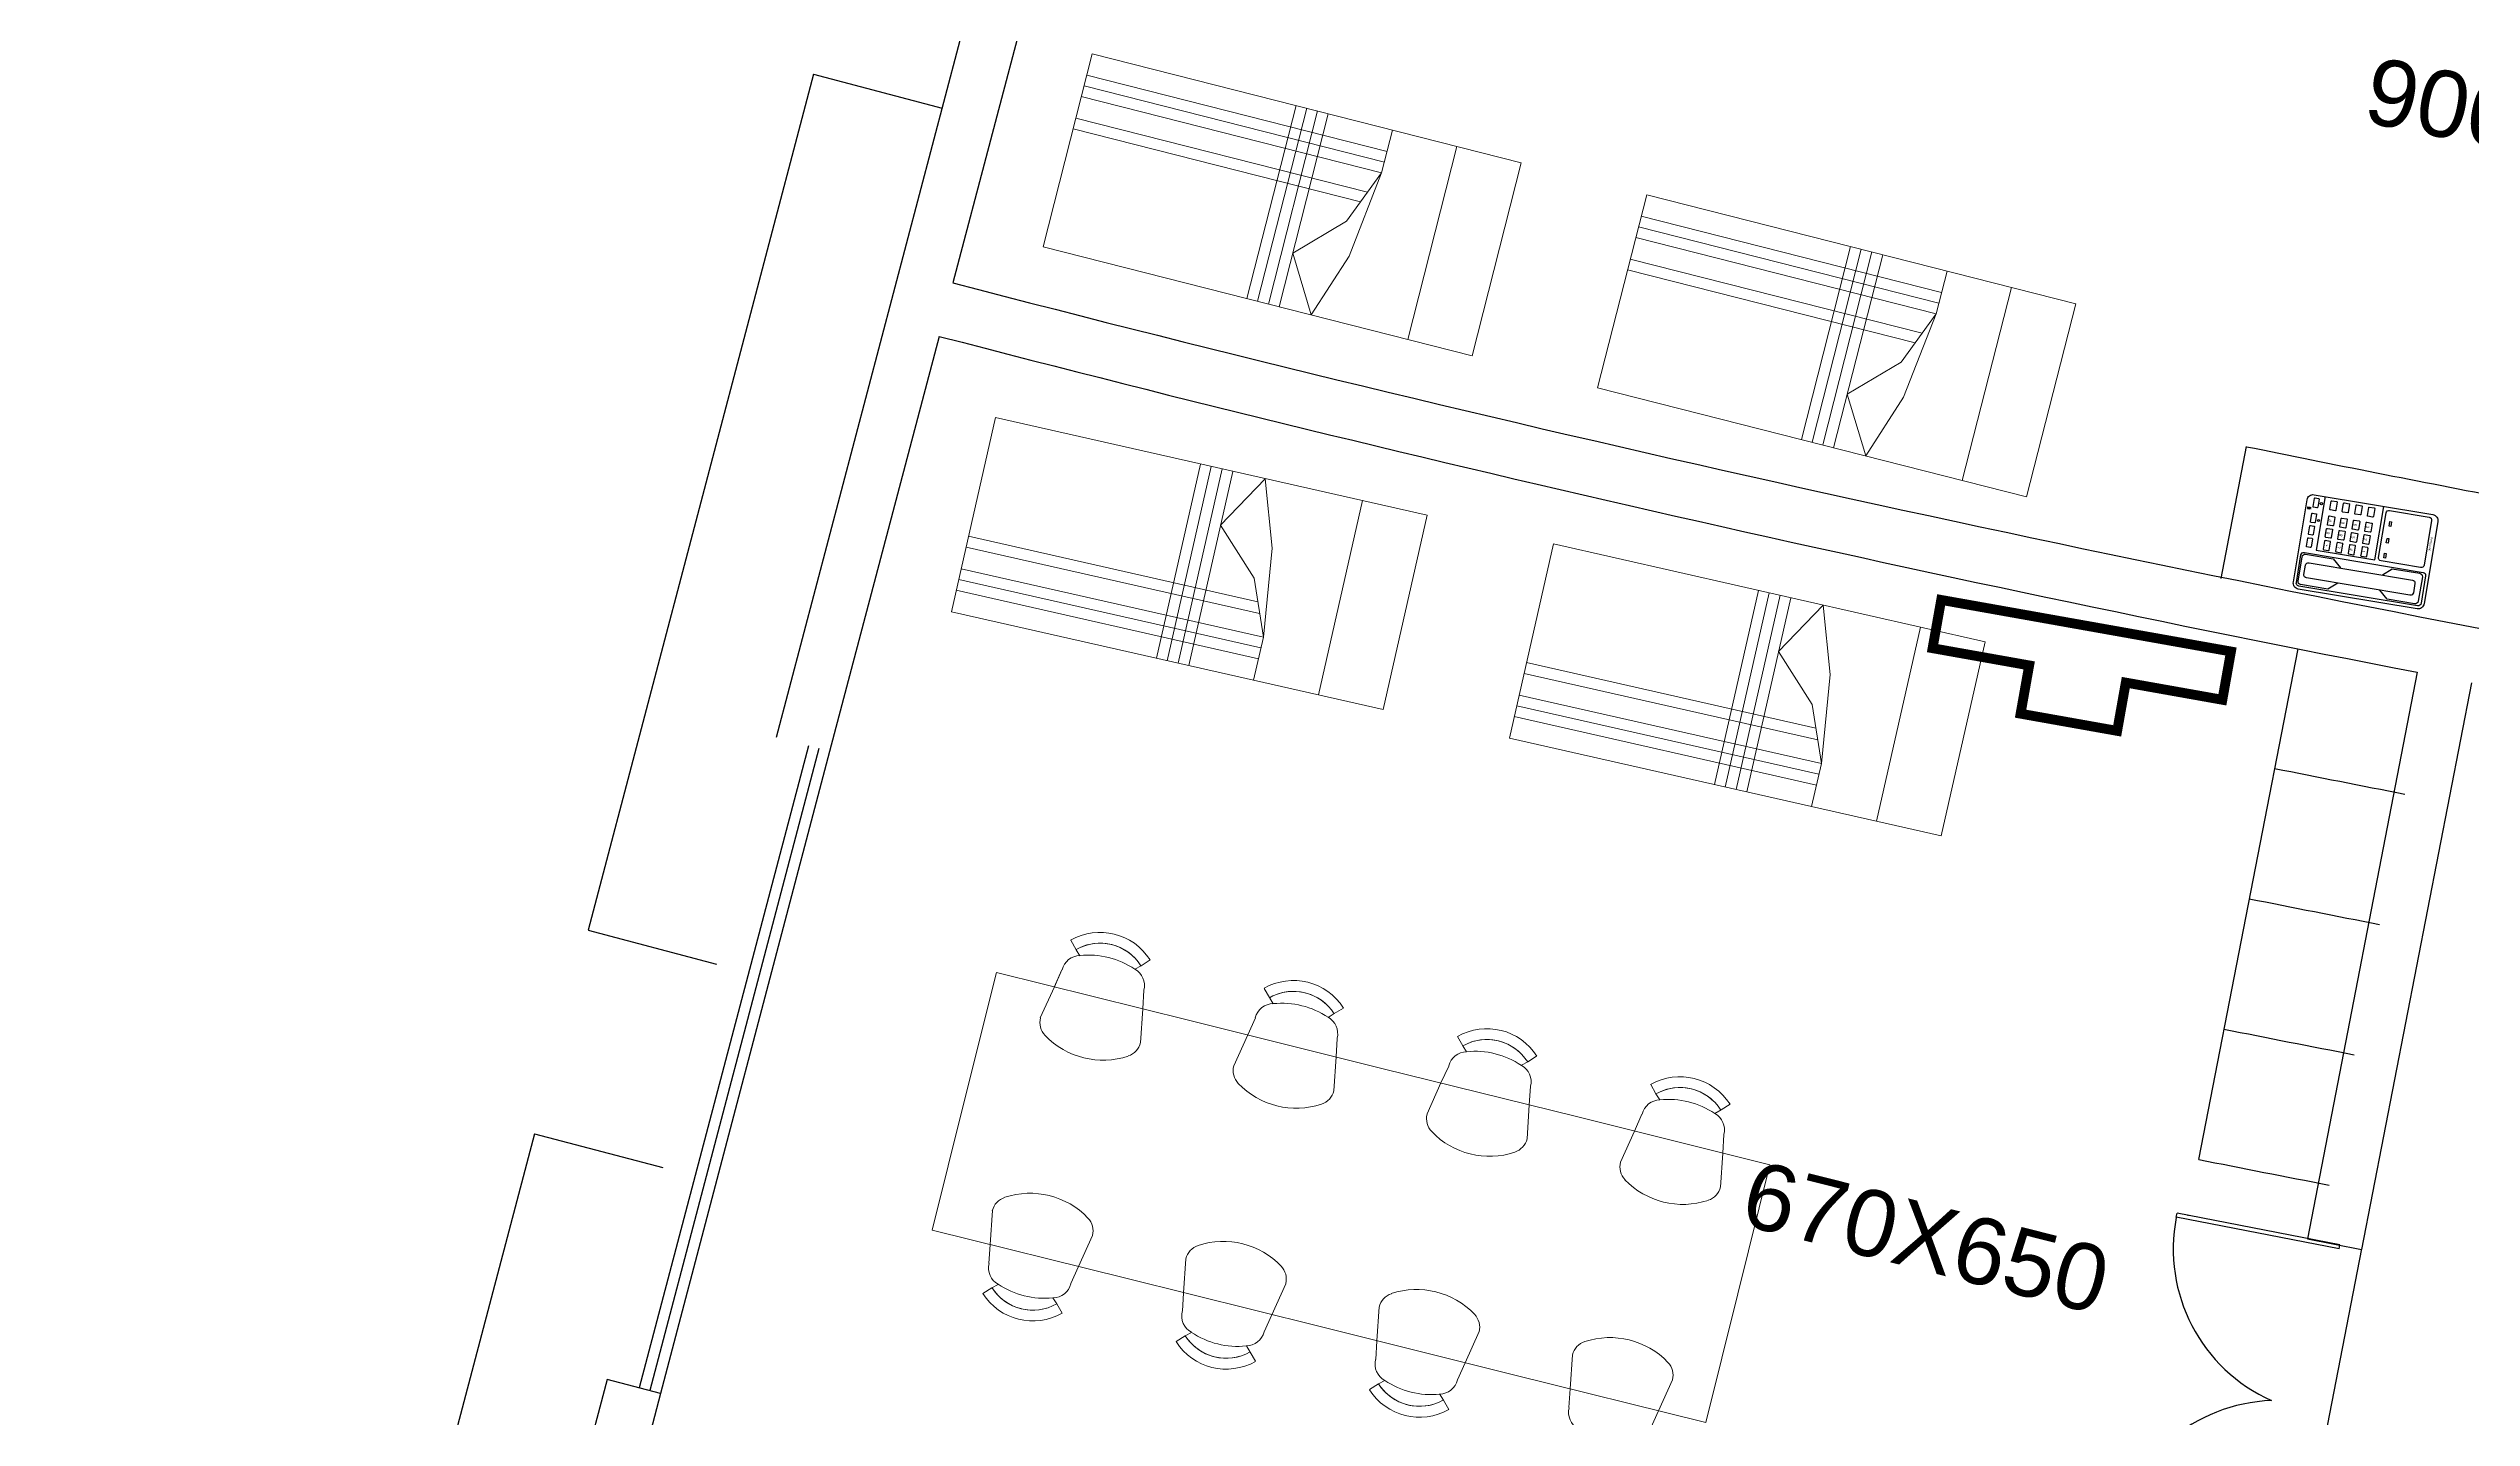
# Model space of a CAD drawing. Header units: inches. Extents: x -221585 to 401252, y -284294 to 332380.
# Drawn here: x 161660 to 162755, y 54197 to 54815 of the extents above; entities that cross this region are included whole.
import ezdxf
from ezdxf.enums import TextEntityAlignment as Align

# ---------------------------------------------------------------- set-up
doc = ezdxf.new("R2010")
doc.units = ezdxf.units.IN
doc.header["$MEASUREMENT"] = 0
for name, color, linetype in [('A-TEXT', 3, 'Continuous'), ('ELV points', 7, 'Continuous'), ('Power', 7, 'Continuous')]:
    doc.layers.add(name, color=color, linetype=linetype)
doc.layers.add('FURN', color=56, linetype='Continuous', lineweight=0)
doc.styles.get("Standard").update_dxf_attribs({"font": 'arial.ttf'})

# ---------------------------------------------------------------- blocks, each defined once
blk = doc.blocks.new('d2')
at = {"color": 1, "ltscale": 8}
for p, q in [((-332.772, -186.458, 9945.752), (-332.753, -186.454, 9945.752)), ((-332.628, -187.194, 9945.752), (-332.772, -186.458, 9945.752)), ((-332.609, -187.19, 9945.752), (-332.753, -186.454, 9945.752)), ((-332.753, -186.454, 9945.752), (-332.753, -186.454, 9945.732)), ((-332.753, -186.454, 9945.732), (-332.753, -186.454, 9945.732)), ((-334.226, -186.743, 9945.752), (-334.206, -186.739, 9945.752)), ((-334.082, -187.479, 9945.752), (-334.226, -186.743, 9945.752)), ((-334.062, -187.475, 9945.752), (-334.206, -186.739, 9945.752)), ((-334.063, -187.577, 9945.752), (-332.589, -187.288, 9945.752)), ((-332.628, -187.194, 9945.752), (-332.609, -187.19, 9945.752)), ((-334.082, -187.479, 9945.752), (-334.062, -187.475, 9945.752))]:
    blk.add_line(p, q, dxfattribs=at)
for centre, start, end in [((-332.628, -187.194, 9945.752), 101.092, 178.0402), ((-334.062, -187.475, 9945.752), 24.1438, 101.092)]:
    blk.add_arc(centre, 0.75, start, end, dxfattribs=at)
blk = doc.blocks.new('A$C25933C84')
at = {"color": 8, "linetype": 'Continuous'}
for p, q in [((0, 0.9), (2, 0.9)), ((0, 0), (0, 0.9)), ((0.3, 0.9), (0.3, 0)), ((0.6, 0.7), (0.6, 0.9)), ((2, 0.9), (2, 0)), ((0.65, 0.3), (0.6, 0.7)), ((0.7, 0.45), (0.6, 0.7)), ((0.9, 0.25), (0.7, 0.45)), ((0.75, 0), (0.65, 0.3)), ((0.75, 0), (0.9, 0.25)), ((2, 0), (0, 0))]:
    blk.add_line(p, q, dxfattribs=at)
at = {"color": 8}
for p, q in [((0.9, 0), (0.9, 0.9)), ((0.95, 0), (0.95, 0.9)), ((1, 0), (1, 0.9)), ((1.05, 0), (1.05, 0.9)), ((0.6, 0.8), (2, 0.8)), ((0.6, 0.75), (2, 0.75)), ((0.6, 0.7), (2, 0.7)), ((0.64, 0.6), (2, 0.6)), ((0.66, 0.55), (2, 0.55))]:
    blk.add_line(p, q, dxfattribs=at)
blk = doc.blocks.new('FREGTET')
at = {"layer": 'FURN', "color": 8}
for p, q in [((-154.66, 109.191, -2766.571), (-154.635, 109.149, -2766.571)), ((-154.66, 109.191, -2766.571), (-154.635, 109.149, -2766.571)), ((-154.617, 109.122, -2766.571), (-154.635, 109.149, -2766.571)), ((-154.617, 109.122, -2766.571), (-154.635, 109.149, -2766.571)), ((-154.994, 109.041, -2766.571), (-155.133, 108.458, -2766.571)), ((-154.118, 108.833, -2766.571), (-154.994, 109.041, -2766.571)), ((-154.698, 109.057, -2766.571), (-154.732, 108.979, -2766.571)), ((-154.698, 109.057, -2766.571), (-154.732, 108.979, -2766.571)), ((-154.369, 109.063, -2766.571), (-154.341, 109.079, -2766.571)), ((-154.369, 109.063, -2766.571), (-154.341, 109.079, -2766.571)), ((-154.3, 109.105, -2766.571), (-154.341, 109.079, -2766.571)), ((-154.3, 109.105, -2766.571), (-154.341, 109.079, -2766.571)), ((-154.732, 108.979, -2766.571), (-154.793, 108.838, -2766.571)), ((-154.331, 108.884, -2766.571), (-154.327, 108.968, -2766.571)), ((-154.331, 108.884, -2766.571), (-154.327, 108.968, -2766.571)), ((-153.784, 108.982, -2766.571), (-153.76, 108.941, -2766.571)), ((-153.784, 108.982, -2766.571), (-153.76, 108.941, -2766.571)), ((-153.742, 108.914, -2766.571), (-153.76, 108.941, -2766.571)), ((-153.742, 108.914, -2766.571), (-153.76, 108.941, -2766.571)), ((-154.34, 108.731, -2766.571), (-154.331, 108.884, -2766.571)), ((-153.243, 108.625, -2766.571), (-154.118, 108.833, -2766.571)), ((-153.822, 108.848, -2766.571), (-153.856, 108.771, -2766.571)), ((-153.822, 108.848, -2766.571), (-153.856, 108.771, -2766.571)), ((-153.493, 108.854, -2766.571), (-153.465, 108.871, -2766.571)), ((-153.493, 108.854, -2766.571), (-153.465, 108.871, -2766.571)), ((-153.425, 108.897, -2766.571), (-153.465, 108.871, -2766.571)), ((-153.425, 108.897, -2766.571), (-153.465, 108.871, -2766.571)), ((-153.856, 108.771, -2766.571), (-153.917, 108.63, -2766.571)), ((-153.456, 108.676, -2766.571), (-153.451, 108.76, -2766.571)), ((-153.456, 108.676, -2766.571), (-153.451, 108.76, -2766.571)), ((-152.908, 108.774, -2766.571), (-152.884, 108.732, -2766.571)), ((-152.908, 108.774, -2766.571), (-152.884, 108.732, -2766.571)), ((-152.866, 108.705, -2766.571), (-152.884, 108.732, -2766.571)), ((-152.866, 108.705, -2766.571), (-152.884, 108.732, -2766.571)), ((-153.464, 108.523, -2766.571), (-153.456, 108.676, -2766.571)), ((-152.367, 108.417, -2766.571), (-153.243, 108.625, -2766.571)), ((-152.946, 108.64, -2766.571), (-152.98, 108.563, -2766.571)), ((-152.946, 108.64, -2766.571), (-152.98, 108.563, -2766.571)), ((-152.618, 108.646, -2766.571), (-152.59, 108.663, -2766.571)), ((-152.618, 108.646, -2766.571), (-152.59, 108.663, -2766.571)), ((-152.549, 108.689, -2766.571), (-152.59, 108.663, -2766.571)), ((-152.549, 108.689, -2766.571), (-152.59, 108.663, -2766.571)), ((-152.98, 108.563, -2766.571), (-153.042, 108.422, -2766.571)), ((-152.58, 108.468, -2766.571), (-152.576, 108.552, -2766.571)), ((-152.58, 108.468, -2766.571), (-152.576, 108.552, -2766.571)), ((-152.033, 108.566, -2766.571), (-152.008, 108.524, -2766.571)), ((-152.033, 108.566, -2766.571), (-152.008, 108.524, -2766.571)), ((-151.991, 108.497, -2766.571), (-152.008, 108.524, -2766.571)), ((-151.991, 108.497, -2766.571), (-152.008, 108.524, -2766.571)), ((-155.271, 107.874, -2766.571), (-155.133, 108.458, -2766.571)), ((-152.589, 108.314, -2766.571), (-152.58, 108.468, -2766.571)), ((-151.491, 108.209, -2766.571), (-152.367, 108.417, -2766.571)), ((-152.071, 108.432, -2766.571), (-152.105, 108.355, -2766.571)), ((-152.071, 108.432, -2766.571), (-152.105, 108.354, -2766.571)), ((-151.742, 108.438, -2766.571), (-151.714, 108.454, -2766.571)), ((-151.742, 108.438, -2766.571), (-151.714, 108.454, -2766.571)), ((-151.674, 108.481, -2766.571), (-151.714, 108.454, -2766.571)), ((-151.674, 108.481, -2766.571), (-151.714, 108.454, -2766.571)), ((-152.105, 108.355, -2766.571), (-152.166, 108.214, -2766.571)), ((-151.705, 108.259, -2766.571), (-151.7, 108.344, -2766.571)), ((-151.705, 108.259, -2766.571), (-151.7, 108.344, -2766.571)), ((-151.713, 108.106, -2766.571), (-151.705, 108.259, -2766.571)), ((-151.63, 107.625, -2766.571), (-151.491, 108.209, -2766.571)), ((-155.009, 107.811, -2766.571), (-155.001, 107.965, -2766.571)), ((-154.396, 107.666, -2766.571), (-155.271, 107.874, -2766.571)), ((-154.547, 107.857, -2766.571), (-154.609, 107.716, -2766.571)), ((-155.014, 107.727, -2766.571), (-155.009, 107.812, -2766.571)), ((-155.014, 107.727, -2766.571), (-155.009, 107.811, -2766.571)), ((-154.609, 107.716, -2766.571), (-154.643, 107.639, -2766.571)), ((-154.609, 107.716, -2766.571), (-154.643, 107.639, -2766.571)), ((-154.133, 107.603, -2766.571), (-154.125, 107.756, -2766.571)), ((-155.04, 107.59, -2766.571), (-154.999, 107.617, -2766.571)), ((-155.04, 107.59, -2766.571), (-154.999, 107.617, -2766.571)), ((-154.971, 107.633, -2766.571), (-154.999, 107.617, -2766.571)), ((-154.971, 107.633, -2766.571), (-154.999, 107.617, -2766.571)), ((-153.52, 107.458, -2766.571), (-154.396, 107.666, -2766.571)), ((-153.672, 107.649, -2766.571), (-153.733, 107.508, -2766.571)), ((-151.63, 107.625, -2766.571), (-151.769, 107.041, -2766.571)), ((-154.723, 107.574, -2766.571), (-154.705, 107.547, -2766.571)), ((-154.723, 107.574, -2766.571), (-154.705, 107.547, -2766.571)), ((-154.681, 107.505, -2766.571), (-154.705, 107.547, -2766.571)), ((-154.681, 107.505, -2766.571), (-154.705, 107.547, -2766.571)), ((-154.138, 107.519, -2766.571), (-154.133, 107.603, -2766.571)), ((-154.138, 107.519, -2766.571), (-154.133, 107.603, -2766.571)), ((-153.733, 107.508, -2766.571), (-153.767, 107.431, -2766.571)), ((-153.733, 107.508, -2766.571), (-153.767, 107.431, -2766.571)), ((-153.258, 107.395, -2766.571), (-153.249, 107.548, -2766.571)), ((-154.164, 107.382, -2766.571), (-154.124, 107.408, -2766.571)), ((-154.164, 107.382, -2766.571), (-154.124, 107.408, -2766.571)), ((-154.096, 107.425, -2766.571), (-154.124, 107.408, -2766.571)), ((-154.096, 107.425, -2766.571), (-154.124, 107.408, -2766.571)), ((-152.645, 107.249, -2766.571), (-153.52, 107.458, -2766.571)), ((-153.262, 107.311, -2766.571), (-153.258, 107.395, -2766.571)), ((-153.262, 107.311, -2766.571), (-153.258, 107.395, -2766.571)), ((-152.796, 107.441, -2766.571), (-152.858, 107.3, -2766.571)), ((-153.847, 107.366, -2766.571), (-153.83, 107.338, -2766.571)), ((-153.847, 107.366, -2766.571), (-153.83, 107.338, -2766.571)), ((-153.805, 107.297, -2766.571), (-153.83, 107.338, -2766.571)), ((-153.805, 107.297, -2766.571), (-153.83, 107.338, -2766.571)), ((-152.858, 107.3, -2766.571), (-152.892, 107.223, -2766.571)), ((-152.858, 107.3, -2766.571), (-152.892, 107.223, -2766.571)), ((-152.382, 107.187, -2766.571), (-152.374, 107.34, -2766.571)), ((-153.289, 107.174, -2766.571), (-153.248, 107.2, -2766.571)), ((-153.289, 107.174, -2766.571), (-153.248, 107.2, -2766.571)), ((-153.22, 107.216, -2766.571), (-153.248, 107.2, -2766.571)), ((-153.22, 107.216, -2766.571), (-153.248, 107.2, -2766.571)), ((-151.769, 107.041, -2766.571), (-152.645, 107.249, -2766.571)), ((-152.387, 107.103, -2766.571), (-152.382, 107.187, -2766.571)), ((-152.387, 107.103, -2766.571), (-152.382, 107.187, -2766.571)), ((-151.921, 107.233, -2766.571), (-151.982, 107.092, -2766.571)), ((-152.972, 107.157, -2766.571), (-152.954, 107.13, -2766.571)), ((-152.972, 107.157, -2766.571), (-152.954, 107.13, -2766.571)), ((-152.93, 107.089, -2766.571), (-152.954, 107.13, -2766.571)), ((-152.93, 107.089, -2766.571), (-152.954, 107.13, -2766.571)), ((-151.982, 107.092, -2766.571), (-152.016, 107.014, -2766.571)), ((-151.982, 107.092, -2766.571), (-152.016, 107.014, -2766.571)), ((-152.413, 106.966, -2766.571), (-152.373, 106.992, -2766.571)), ((-152.413, 106.966, -2766.571), (-152.373, 106.992, -2766.571)), ((-152.345, 107.008, -2766.571), (-152.373, 106.992, -2766.571)), ((-152.345, 107.008, -2766.571), (-152.373, 106.992, -2766.571)), ((-152.096, 106.949, -2766.571), (-152.078, 106.922, -2766.571)), ((-152.096, 106.949, -2766.571), (-152.078, 106.922, -2766.571)), ((-152.054, 106.88, -2766.571), (-152.078, 106.922, -2766.571)), ((-152.054, 106.88, -2766.571), (-152.078, 106.922, -2766.571))]:
    blk.add_line(p, q, dxfattribs=at)
for centre, radius, start, end in [((-154.525, 108.959, -2766.571), 0.268, 33.0269, 120.2325), ((-154.525, 108.959, -2766.571), 0.268, 33.0269, 120.2325), ((-154.525, 108.959, -2766.571), 0.219, 33.0269, 120.2325), ((-154.525, 108.959, -2766.571), 0.219, 46.2775, 120.2325), ((-154.615, 109.037, -2766.571), 0.0847, 91.5148, 166.6297), ((-154.615, 109.037, -2766.571), 0.0847, 91.5148, 166.6297), ((-154.576, 108.746, -2766.571), 0.378, 56.8909, 96.3685), ((-154.576, 108.746, -2766.571), 0.378, 56.8909, 96.3685), ((-154.409, 108.988, -2766.571), 0.0847, 346.6297, 61.7447), ((-154.409, 108.988, -2766.571), 0.0847, 346.6297, 61.7447), ((-153.649, 108.751, -2766.571), 0.268, 33.0269, 120.2325), ((-153.649, 108.751, -2766.571), 0.268, 33.0269, 120.2325), ((-153.649, 108.751, -2766.571), 0.219, 33.0269, 120.2325), ((-153.649, 108.751, -2766.571), 0.219, 46.2775, 120.2325), ((-154.711, 108.819, -2766.571), 0.0847, 166.6297, 224.3988), ((-154.711, 108.819, -2766.571), 0.0847, 166.6297, 224.3988), ((-153.74, 108.829, -2766.571), 0.0847, 91.5148, 166.6297), ((-153.74, 108.829, -2766.571), 0.0847, 91.5148, 166.6297), ((-153.7, 108.538, -2766.571), 0.378, 56.8909, 96.3685), ((-153.7, 108.538, -2766.571), 0.378, 56.8909, 96.3685), ((-153.534, 108.78, -2766.571), 0.0847, 346.6297, 61.7447), ((-153.534, 108.78, -2766.571), 0.0847, 346.6297, 61.7447), ((-152.774, 108.543, -2766.571), 0.268, 33.0269, 120.2325), ((-152.774, 108.543, -2766.571), 0.268, 33.0269, 120.2325), ((-154.512, 109.013, -2766.571), 0.363, 224.3988, 288.8607), ((-154.512, 109.013, -2766.571), 0.363, 224.3988, 288.8607), ((-154.422, 108.75, -2766.571), 0.0847, 288.8607, 346.6297), ((-154.422, 108.75, -2766.571), 0.0847, 288.8607, 346.6297), ((-152.864, 108.621, -2766.571), 0.0847, 91.5148, 166.6297), ((-152.864, 108.621, -2766.571), 0.0847, 91.5148, 166.6297), ((-152.774, 108.543, -2766.571), 0.219, 33.0269, 120.2325), ((-152.774, 108.543, -2766.571), 0.219, 46.2775, 120.2325), ((-152.824, 108.33, -2766.571), 0.378, 56.8909, 96.3685), ((-152.824, 108.33, -2766.571), 0.378, 56.8909, 96.3685), ((-153.835, 108.611, -2766.571), 0.0847, 166.6297, 224.3988), ((-153.835, 108.611, -2766.571), 0.0847, 166.6297, 224.3988), ((-152.658, 108.572, -2766.571), 0.0847, 346.6297, 61.7447), ((-152.658, 108.572, -2766.571), 0.0847, 346.6297, 61.7447), ((-151.898, 108.335, -2766.571), 0.268, 33.0269, 120.2325), ((-151.898, 108.335, -2766.571), 0.268, 33.0269, 120.2325), ((-153.636, 108.805, -2766.571), 0.363, 224.3988, 288.8607), ((-153.636, 108.805, -2766.571), 0.363, 224.3988, 288.8607), ((-153.547, 108.542, -2766.571), 0.0847, 288.8607, 346.6297), ((-153.547, 108.542, -2766.571), 0.0847, 288.8607, 346.6297), ((-151.988, 108.413, -2766.571), 0.0847, 91.5148, 166.6297), ((-151.988, 108.413, -2766.571), 0.0847, 91.5148, 166.6297), ((-151.898, 108.335, -2766.571), 0.219, 33.0269, 120.2325), ((-151.898, 108.335, -2766.571), 0.219, 46.2775, 120.2325), ((-151.949, 108.122, -2766.571), 0.378, 56.8909, 96.3685), ((-151.949, 108.122, -2766.571), 0.378, 56.8909, 96.3685), ((-152.959, 108.403, -2766.571), 0.0847, 166.6297, 224.3988), ((-152.959, 108.403, -2766.571), 0.0847, 166.6297, 224.3988), ((-151.782, 108.364, -2766.571), 0.0847, 346.6297, 61.7447), ((-151.782, 108.364, -2766.571), 0.0847, 346.6297, 61.7447), ((-152.761, 108.597, -2766.571), 0.363, 224.3988, 288.8607), ((-152.761, 108.597, -2766.571), 0.363, 224.3988, 288.8607), ((-152.671, 108.334, -2766.571), 0.0847, 288.8607, 346.6297), ((-152.671, 108.334, -2766.571), 0.0847, 288.8607, 346.6297), ((-152.084, 108.194, -2766.571), 0.0847, 166.6297, 224.3988), ((-152.084, 108.194, -2766.571), 0.0847, 166.6297, 224.3988), ((-154.828, 107.682, -2766.571), 0.363, 44.3988, 108.8607), ((-154.828, 107.682, -2766.571), 0.363, 44.3988, 108.8607), ((-151.885, 108.389, -2766.571), 0.363, 224.3988, 288.8607), ((-151.885, 108.389, -2766.571), 0.363, 224.3988, 288.8607), ((-151.795, 108.126, -2766.571), 0.0847, 288.8607, 346.6297), ((-151.795, 108.126, -2766.571), 0.0847, 288.8607, 346.6297), ((-154.918, 107.945, -2766.571), 0.0847, 108.8607, 166.6297), ((-154.918, 107.945, -2766.571), 0.0847, 108.8607, 166.6297), ((-154.63, 107.876, -2766.571), 0.0847, 346.6297, 44.3988), ((-154.63, 107.876, -2766.571), 0.0847, 346.6297, 44.3988), ((-153.953, 107.474, -2766.571), 0.363, 44.3988, 108.8607), ((-153.953, 107.474, -2766.571), 0.363, 44.3988, 108.8607), ((-154.931, 107.707, -2766.571), 0.0847, 166.6297, 241.7447), ((-154.931, 107.707, -2766.571), 0.0847, 166.6297, 241.7447), ((-154.043, 107.737, -2766.571), 0.0847, 108.8607, 166.6297), ((-154.043, 107.737, -2766.571), 0.0847, 108.8607, 166.6297), ((-153.754, 107.668, -2766.571), 0.0847, 346.6297, 44.3988), ((-153.754, 107.668, -2766.571), 0.0847, 346.6297, 44.3988), ((-154.816, 107.736, -2766.571), 0.219, 213.0269, 300.2325), ((-154.816, 107.736, -2766.571), 0.219, 213.0269, 286.9819), ((-154.765, 107.949, -2766.571), 0.378, 236.8909, 276.3685), ((-154.765, 107.949, -2766.571), 0.378, 236.8909, 276.3685), ((-154.725, 107.658, -2766.571), 0.0847, 271.5148, 346.6297), ((-154.725, 107.658, -2766.571), 0.0847, 271.5148, 346.6297), ((-153.167, 107.529, -2766.571), 0.0847, 108.8607, 166.6297), ((-153.167, 107.529, -2766.571), 0.0847, 108.8607, 166.6297), ((-153.077, 107.266, -2766.571), 0.363, 44.3988, 108.8607), ((-153.077, 107.266, -2766.571), 0.363, 44.3988, 108.8607), ((-154.816, 107.736, -2766.571), 0.268, 213.0269, 300.2325), ((-154.816, 107.736, -2766.571), 0.268, 213.0269, 300.2325), ((-154.056, 107.499, -2766.571), 0.0847, 166.6297, 241.7447), ((-154.056, 107.499, -2766.571), 0.0847, 166.6297, 241.7447), ((-152.879, 107.46, -2766.571), 0.0847, 346.6297, 44.3988), ((-152.879, 107.46, -2766.571), 0.0847, 346.6297, 44.3988), ((-153.94, 107.528, -2766.571), 0.219, 213.0269, 300.2325), ((-153.94, 107.528, -2766.571), 0.219, 213.0269, 286.9819), ((-153.889, 107.741, -2766.571), 0.378, 236.8909, 276.3685), ((-153.889, 107.741, -2766.571), 0.378, 236.8909, 276.3685), ((-153.85, 107.45, -2766.571), 0.0847, 271.5148, 346.6297), ((-153.85, 107.45, -2766.571), 0.0847, 271.5148, 346.6297), ((-152.291, 107.321, -2766.571), 0.0847, 108.8607, 166.6297), ((-152.291, 107.321, -2766.571), 0.0847, 108.8607, 166.6297), ((-152.202, 107.058, -2766.571), 0.363, 44.3988, 108.8607), ((-152.202, 107.058, -2766.571), 0.363, 44.3988, 108.8607), ((-153.94, 107.528, -2766.571), 0.268, 213.0269, 300.2325), ((-153.94, 107.528, -2766.571), 0.268, 213.0269, 300.2325), ((-153.18, 107.291, -2766.571), 0.0847, 166.6297, 241.7447), ((-153.18, 107.291, -2766.571), 0.0847, 166.6297, 241.7447), ((-152.003, 107.252, -2766.571), 0.0847, 346.6297, 44.3988), ((-152.003, 107.252, -2766.571), 0.0847, 346.6297, 44.3988), ((-153.064, 107.32, -2766.571), 0.268, 213.0269, 300.2325), ((-153.064, 107.32, -2766.571), 0.268, 213.0269, 300.2325), ((-153.064, 107.32, -2766.571), 0.219, 213.0269, 300.2325), ((-153.064, 107.32, -2766.571), 0.219, 213.0269, 286.9819), ((-153.014, 107.533, -2766.571), 0.378, 236.8909, 276.3685), ((-153.014, 107.533, -2766.571), 0.378, 236.8909, 276.3685), ((-152.974, 107.242, -2766.571), 0.0847, 271.5148, 346.6297), ((-152.974, 107.242, -2766.571), 0.0847, 271.5148, 346.6297), ((-152.304, 107.083, -2766.571), 0.0847, 166.6297, 241.7447), ((-152.304, 107.083, -2766.571), 0.0847, 166.6297, 241.7447), ((-152.189, 107.112, -2766.571), 0.268, 213.0269, 300.2325), ((-152.189, 107.112, -2766.571), 0.268, 213.0269, 300.2325), ((-152.189, 107.112, -2766.571), 0.219, 213.0269, 300.2325), ((-152.189, 107.112, -2766.571), 0.219, 213.0269, 286.9819), ((-152.138, 107.325, -2766.571), 0.378, 236.8909, 276.3685), ((-152.138, 107.325, -2766.571), 0.378, 236.8909, 276.3685), ((-152.098, 107.034, -2766.571), 0.0847, 271.5148, 346.6297), ((-152.098, 107.034, -2766.571), 0.0847, 271.5148, 346.6297)]:
    blk.add_arc(centre, radius, start, end, dxfattribs=at)
blk = doc.blocks.new('xfggsdr')
at = {"color": 8, "extrusion": (3.15e-14, 5.7e-15, -1), "xscale": 99.99999999999996, "yscale": 99.99999999999996, "zscale": -100, "rotation": 275.7220156941657}
blk.add_blockref('FREGTET', (-154932.6, -31689.1, -276657.1), dxfattribs=at)
at = {"layer": 'FURN', "color": 8, "extrusion": (-1.83e-14, -1.1e-15, -1), "xscale": -99.99999999999996, "yscale": 99.99999999999996, "zscale": -99.99999999999996, "rotation": 261.1379053757277}
for p in [(-146010.8, -15268.6, 0), (-146050.6, -15524, 0)]:
    blk.add_blockref('A$C25933C84', p, dxfattribs=at)
at = {"layer": 'FURN', "color": 8, "extrusion": (1.79e-14, 3.8e-15, -1), "xscale": 99.99999999999994, "yscale": 99.99999999999994, "zscale": -100, "rotation": 83.41111061605987}
for p in [(-145396, -15364.4, 0), (-145425.7, -15621.1, 0)]:
    blk.add_blockref('A$C25933C84', p, dxfattribs=at)
blk = doc.blocks.new('A$C1A3D5E7F')
at = {"color": 1}
for points in [[(6.11, 4.12), (6.11, 0.28, -0.414214), (5.83, 0), (0.28, 0, -0.414214), (0, 0.28), (0, 4.12, -0.414214), (0.28, 4.41), (5.83, 4.41, -0.414214)], [(5.97, 4.12), (5.97, 2.84, -0.414214), (5.83, 2.7), (0.28, 2.7, -0.414214), (0.14, 2.84), (0.14, 4.12, -0.414214), (0.28, 4.27), (5.83, 4.27, -0.414214)], [(5.69, 3.7), (5.69, 3.27, -0.414214), (5.54, 3.13), (0.71, 3.13, -0.414214), (0.57, 3.27), (0.57, 3.7, -0.414214), (0.71, 3.84), (5.54, 3.84, -0.414214)], [(2.42, 2.36), (2.42, 0.28, -0.414214), (2.28, 0.14), (0.43, 0.14, -0.414214), (0.29, 0.28), (0.29, 2.36, -0.414214), (0.43, 2.5), (2.28, 2.5, -0.414214)], [(3.25, 2.03), (3.25, 2.4, 0.414214), (3.23, 2.43), (3, 2.43, 0.414214), (2.97, 2.4), (2.97, 2.03, 0.414214), (3, 2), (3.23, 2, 0.414214)], [(3.84, 2.03), (3.84, 2.4, 0.414214), (3.81, 2.43), (3.58, 2.43, 0.414214), (3.55, 2.4), (3.55, 2.03, 0.414214), (3.58, 2), (3.81, 2, 0.414214)], [(4.42, 2.03), (4.42, 2.4, 0.414214), (4.39, 2.43), (4.16, 2.43, 0.414214), (4.14, 2.4), (4.14, 2.03, 0.414214), (4.16, 2), (4.39, 2, 0.414214)], [(5, 2.03), (5, 2.4, 0.414214), (4.97, 2.43), (4.75, 2.43, 0.414214), (4.72, 2.4), (4.72, 2.03, 0.414214), (4.75, 2), (4.97, 2, 0.414214)], [(5.79, 2.4), (5.79, 2.03, -0.414214), (5.76, 2), (5.6, 2, -0.414214), (5.57, 2.03), (5.57, 2.4, -0.414214), (5.6, 2.43), (5.76, 2.43, -0.414214)], [(3.25, 1.82), (3.25, 1.45, -0.414214), (3.23, 1.43), (3, 1.43, -0.414214), (2.97, 1.45), (2.97, 1.82, -0.414214), (3, 1.85), (3.23, 1.85, -0.414214)], [(3.25, 1.25), (3.25, 0.88, -0.414214), (3.23, 0.85), (3, 0.85, -0.414214), (2.97, 0.88), (2.97, 1.25, -0.414214), (3, 1.28), (3.23, 1.28, -0.414214)], [(3.84, 1.82), (3.84, 1.45, -0.414214), (3.81, 1.43), (3.58, 1.43, -0.414214), (3.55, 1.45), (3.55, 1.82, -0.414214), (3.58, 1.85), (3.81, 1.85, -0.414214)], [(3.84, 1.25), (3.84, 0.88, -0.414214), (3.81, 0.85), (3.58, 0.85, -0.414214), (3.55, 0.88), (3.55, 1.25, -0.414214), (3.58, 1.28), (3.81, 1.28, -0.414214)], [(4.42, 1.82), (4.42, 1.45, -0.414214), (4.39, 1.43), (4.16, 1.43, -0.414214), (4.14, 1.45), (4.14, 1.82, -0.414214), (4.16, 1.85), (4.39, 1.85, -0.414214)], [(4.42, 1.25), (4.42, 0.88, -0.414214), (4.39, 0.85), (4.16, 0.85, -0.414214), (4.14, 0.88), (4.14, 1.25, -0.414214), (4.16, 1.28), (4.39, 1.28, -0.414214)], [(5, 1.82), (5, 1.45, -0.414214), (4.97, 1.43), (4.75, 1.43, -0.414214), (4.72, 1.45), (4.72, 1.82, -0.414214), (4.75, 1.85), (4.97, 1.85, -0.414214)], [(5, 1.25), (5, 0.88, -0.414214), (4.97, 0.85), (4.75, 0.85, -0.414214), (4.72, 0.88), (4.72, 1.25, -0.414214), (4.75, 1.28), (4.97, 1.28, -0.414214)], [(5.79, 1.82), (5.79, 1.45, -0.414214), (5.76, 1.43), (5.6, 1.43, -0.414214), (5.57, 1.45), (5.57, 1.82, -0.414214), (5.6, 1.85), (5.76, 1.85, -0.414214)], [(5.79, 1.25), (5.79, 0.88, -0.414214), (5.76, 0.85), (5.6, 0.85, -0.414214), (5.57, 0.88), (5.57, 1.25, -0.414214), (5.6, 1.28), (5.76, 1.28, -0.414214)], [(3.25, 0.54), (3.25, 0.17, -0.414214), (3.23, 0.14), (3, 0.14, -0.414214), (2.97, 0.17), (2.97, 0.54, -0.414214), (3, 0.57), (3.23, 0.57, -0.414214)], [(3.84, 0.54), (3.84, 0.17, -0.414214), (3.81, 0.14), (3.58, 0.14, -0.414214), (3.55, 0.17), (3.55, 0.54, -0.414214), (3.58, 0.57), (3.81, 0.57, -0.414214)], [(4.42, 0.54), (4.42, 0.17, -0.414214), (4.39, 0.14), (4.16, 0.14, -0.414214), (4.14, 0.17), (4.14, 0.54, -0.414214), (4.16, 0.57), (4.39, 0.57, -0.414214)], [(5, 0.54), (5, 0.17, -0.414214), (4.97, 0.14), (4.75, 0.14, -0.414214), (4.72, 0.17), (4.72, 0.54, -0.414214), (4.75, 0.57), (4.97, 0.57, -0.414214)], [(5.79, 0.54), (5.79, 0.17, -0.414214), (5.76, 0.14), (5.6, 0.14, -0.414214), (5.57, 0.17), (5.57, 0.54, -0.414214), (5.6, 0.57), (5.76, 0.57, -0.414214)]]:
    blk.add_lwpolyline(points, format="xyb", close=True, dxfattribs=at)
for points in [[(2.11, 3.13), (1.71, 2.77), (0.43, 2.77, -0.414214), (0.28, 2.91), (0.28, 4.05, -0.414214), (0.43, 4.19), (1.71, 4.19), (2.11, 3.84)], [(4.07, 3.84), (4.48, 4.19), (5.76, 4.19, -0.414214), (5.9, 4.05), (5.9, 2.91, -0.414214), (5.76, 2.77), (4.48, 2.77), (4.07, 3.13)]]:
    blk.add_lwpolyline(points, format="xyb", dxfattribs=at)
for points in [[(2.18, 2.34), (2.18, 2.12), (2.1, 2.12), (2.1, 2.34)], [(2.18, 1.64), (2.18, 1.43), (2.1, 1.43), (2.1, 1.64)], [(2.18, 0.86), (2.18, 0.64), (2.1, 0.64), (2.1, 0.86)], [(6.02, 0.66), (6.02, 0.68), (5.91, 0.68), (5.91, 0.66)], [(6.02, 0.65), (6.02, 0.63), (5.91, 0.63), (5.91, 0.65)], [(6.02, 0.61), (6.02, 0.6), (5.91, 0.6), (5.91, 0.61)]]:
    blk.add_lwpolyline(points, close=True, dxfattribs=at)
blk.add_lwpolyline([(5.31, 0), (5.31, 2.5), (2.57, 2.5), (2.57, 0)], dxfattribs=at)
for centre in [(5.43, 1.14), (5.43, 0.35)]:
    blk.add_circle(centre, 0.0499, dxfattribs=at)
for s, height, p in [('1', 0.142, (3.15, 2.21)), ('4', 0.142, (3.73, 2.21)), ('7', 0.142, (4.31, 2.21)), ('*', 0.142, (4.9, 2.21)), ('Panasonic', 0.0995, (0.15, 1.36)), ('2', 0.142, (3.15, 1.64)), ('5', 0.142, (3.73, 1.64)), ('8', 0.142, (4.31, 1.64)), ('0', 0.142, (4.9, 1.64)), ('#', 0.142, (4.9, 1.06)), ('3', 0.142, (3.15, 1.06)), ('6', 0.142, (3.73, 1.06)), ('9', 0.142, (4.31, 1.06)), ('MIC', 0.0498, (5.86, 0.64))]:
    blk.add_text(s, height=height, rotation=90, dxfattribs=at).set_placement(p, align=Align.MIDDLE)
blk = doc.blocks.new('data')
at = {"layer": 'Power', "color": 3, "const_width": 2}
blk.add_lwpolyline([(58948.65, 155709.82), (58948.65, 155714.82), (58948.65, 155719.82), (58958.65, 155719.82), (58968.65, 155719.82), (58968.65, 155724.82), (58968.65, 155729.82), (58978.65, 155729.82), (58988.65, 155729.82), (58988.65, 155719.82), (59008.65, 155719.82), (59008.65, 155709.82), (58948.65, 155709.82)], dxfattribs=at)

msp = doc.modelspace()

# ---------------------------------------------------------------- linework, layer by layer
at = {"color": 4, "ltscale": 8}
for p, q in [((162095.9, 54909.3, 0.4), (161989.2, 54504.2, 0.4)), ((162119.9, 54903, 0.4), (162069, 54709.6, 0.4)), ((162062.8, 54685.4, 1), (162013.3, 54497.8, 0.4)), ((161912.8, 54214.1, 0.4), (161660.4, 53255.9, 0.4)), ((161936.9, 54207.7, 0.4), (161892.1, 54037.5, 0.9))]:
    msp.add_line(p, q, dxfattribs=at)
at = {"color": 20, "ltscale": 10}
for p, q in [((162006, 54803.8, 0.4), (161904.2, 54417, 0.4)), ((162006, 54803.8, 0.4), (162064.1, 54788.5, 0.4)), ((161904.2, 54417, 0.4), (161962.2, 54401.7, 0.4)), ((161880, 54325.1, 0.4), (161778.1, 53938.3, 0.4)), ((161880, 54325.1, 0.4), (161938, 54309.8, 0.4))]:
    msp.add_line(p, q, dxfattribs=at)
at = {"color": 8, "ltscale": 10}
for p, q in [((162642, 54576, 0), (162653.4, 54635.6, 0)), ((162676.6, 54544.2, 0), (162631.8, 54313.5, 0))]:
    msp.add_line(p, q, dxfattribs=at)
at = {"color": 4, "ltscale": 10}
for p, q in [((162730.5, 54533.6, 0), (162680.9, 54277.6, 0)), ((162755.1, 54528.8, 0), (162705.4, 54272.8, 0)), ((162626.9, 54288.2, 0), (162626.9, 54288, 0)), ((162680.9, 54277.6, 0), (162705.4, 54272.8, 0)), ((161936.9, 54207.7, 0.4), (161912.8, 54214.1, 0.4))]:
    msp.add_line(p, q, dxfattribs=at)
at = {"color": 1, "ltscale": 8}
for p, q in [((162003.7, 54500.3, 0.4), (161927.3, 54210.2, 0.4)), ((162008.5, 54499.1, 0.4), (161932.1, 54209, 0.4)), ((162013.3, 54497.8, 0.4), (161936.9, 54207.7, 0.4))]:
    msp.add_line(p, q, dxfattribs=at)
at = {"color": 4, "ltscale": 10}
for centre, radius, start, end in [((164799.3, 65176.2, 0.8), 10816.9, 255.37976, 259.4231), ((164786.9, 65124, -1), 10788.2, 255.37402, 259.01164)]:
    msp.add_arc(centre, radius, start, end, dxfattribs=at)
at = {"color": 8, "ltscale": 10}
for radius, start, end in [(10748.5, 258.49285, 259.13253), (10888.5, 258.71098, 259.0267), (10948.5, 258.71271, 259.0267), (11008.5, 258.71442, 259.0267), (11068.5, 258.71611, 259.0267)]:
    msp.add_arc((164797.6, 65168, 0), radius, start, end, dxfattribs=at)

# ---------------------------------------------------------------- block references
at = {"color": 4, "rotation": 68.38167589524045}
msp.add_blockref('xfggsdr', (94295.1, -75510.4, 0), dxfattribs=at)
at = {"linetype": 'ByBlock', "lineweight": -3, "xscale": 9.799999999999997, "yscale": 9.799999999999997, "zscale": 9.799999999999997, "rotation": 170.4937714761014}
msp.add_blockref('A$C1A3D5E7F', (162740.3, 54604.4, 0), dxfattribs=at)
at = {"color": 1, "xscale": 99.99999999999953, "yscale": 99.99999999999953, "zscale": 99.99999999999953, "rotation": 67.93467197611487}
msp.add_blockref('d2', (157842.6, 92131.7, -994575.2), dxfattribs=at)
at = {"layer": 'ELV points', "xscale": 2.216327740261544, "yscale": 2.216327740261544, "zscale": 2.216327740261544, "rotation": 169.9040933244218}
msp.add_blockref('data', (351768.4, 371400.9), dxfattribs=at)
at = {"layer": 'FURN', "extrusion": (2.8e-15, 1.81e-14, -1), "xscale": 99.99999999999497, "yscale": 99.99999999999497, "zscale": -99.99999999999996, "rotation": 14.26250048620615}
for p in [(-162303.6, 54676.6, 0), (-162554.1, 54612.9, 0)]:
    msp.add_blockref('A$C25933C84', p, dxfattribs=at)

# ---------------------------------------------------------------- texts
at = {"layer": 'A-TEXT'}
for s, rotation, p in [('900X700', 348.9285, (162790.4, 54781.1, 0)), ('670X650', 345.8246, (162508.6, 54278.4, 0))]:
    msp.add_text(s, height=30, rotation=rotation, dxfattribs=at).set_placement(p, align=Align.MIDDLE)

doc.saveas('drawing.dxf')
